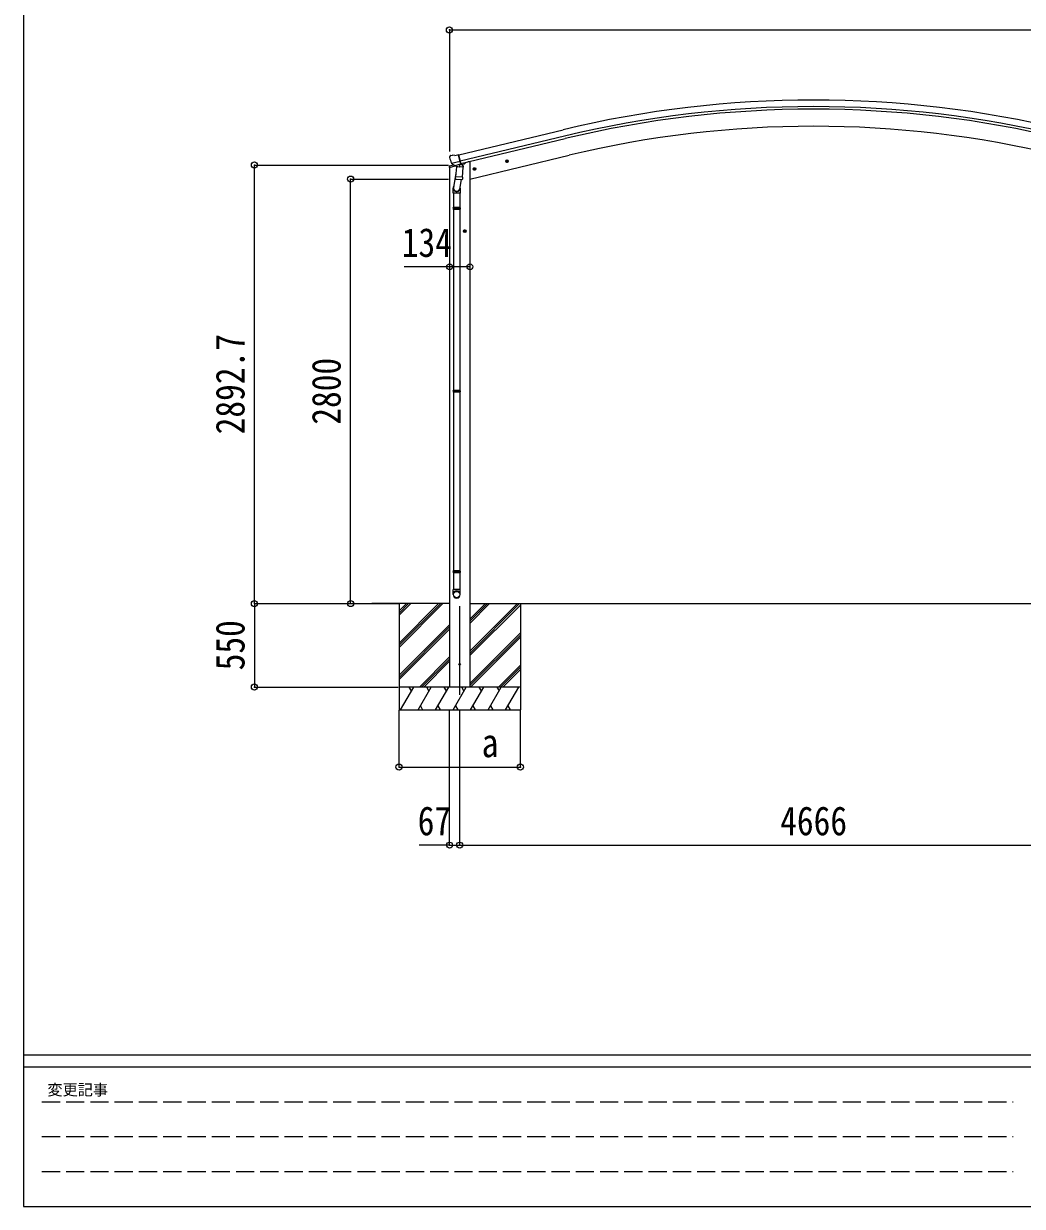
# Model space of a CAD drawing. Units: millimetres at full size, sheet at 1:40. Extents: x -11181 to 11305, y -7804 to 7716.
# Drawn here: x -11181 to -4596, y -7804 to -3 of the extents above; entities that cross this region are included whole.
import ezdxf
from ezdxf.enums import TextEntityAlignment as Align

# ---------------------------------------------------------------- set-up
doc = ezdxf.new("R2010")
doc.units = ezdxf.units.MM
doc.header["$LTSCALE"] = 40
doc.header["$PDMODE"] = 32
doc.header["$PDSIZE"] = 40
doc.linetypes.add('DASHED3', pattern=[4, 3, -1])
for name, color, linetype, lineweight in [('0-0_0', 7, 'Continuous', 9), ('0-1_本体', 4, 'Continuous', 9), ('0-2_部品', 7, 'Continuous', 9), ('0-8_PARTS2', 2, 'Continuous', 9), ('0-A_寸法', 6, 'Continuous', 9), ('F-0_240', 7, 'Continuous', 9)]:
    doc.layers.add(name, color=color, linetype=linetype, lineweight=lineweight)
doc.styles.add('ＭＳ ゴシック', font='')
doc.styles.get('ＭＳ ゴシック').set_extended_font_data('MS Gothic')

msp = doc.modelspace()

# ---------------------------------------------------------------- linework, layer by layer
at = {"layer": '0-0_0'}
for p, q in [((-8372.87, -3828.39), (-8885.08, -3828.4)), ((-8705.87, -3828.4), (-8705.87, -4528.4)), ((-8705.87, -4089.13), (-8445.14, -3828.4)), ((-8705.87, -4103.27), (-8430.99, -3828.4)), ((-8705.87, -4117.41), (-8416.85, -3828.4)), ((-8705.87, -3905.28), (-8628.98, -3828.4)), ((-8705.87, -3891.14), (-8643.13, -3828.4)), ((-8705.87, -3877), (-8657.26, -3828.4)), ((-8238.87, -3828.4), (-3706.85, -3828.4)), ((-8238.87, -4142.63), (-7924.64, -3828.4)), ((-8238.87, -4156.77), (-7910.49, -3828.4)), ((-8238.87, -3958.78), (-8108.48, -3828.4)), ((-8238.87, -3944.64), (-8122.63, -3828.4)), ((-8238.87, -3930.5), (-8136.77, -3828.4)), ((-8238.87, -4170.91), (-7905.87, -3837.91)), ((-7905.87, -3828.4), (-7905.87, -4528.4)), ((-8705.87, -4301.26), (-8372.87, -3968.26)), ((-8705.87, -4315.4), (-8372.87, -3982.4)), ((-8705.87, -4329.54), (-8372.87, -3996.55)), ((-8238.87, -4354.76), (-7905.87, -4021.76)), ((-8238.87, -4368.9), (-7905.87, -4035.9)), ((-8234.22, -4378.4), (-7905.87, -4050.04)), ((-8570.88, -4378.4), (-8372.87, -4180.39)), ((-8556.73, -4378.4), (-8372.87, -4194.53)), ((-8542.59, -4378.4), (-8372.87, -4208.68)), ((-8050.38, -4378.4), (-7905.87, -4233.89)), ((-8036.23, -4378.4), (-7905.87, -4248.03)), ((-8022.09, -4378.4), (-7905.87, -4262.18)), ((-7905.87, -4378.4), (-8705.87, -4378.4)), ((-8695.58, -4528.4), (-8608.97, -4378.4)), ((-8623.98, -4404.38), (-8638.98, -4378.4)), ((-8580.11, -4528.4), (-8493.5, -4378.4)), ((-8508.51, -4404.38), (-8523.51, -4378.4)), ((-8464.64, -4528.4), (-8378.03, -4378.4)), ((-8393.04, -4404.38), (-8408.04, -4378.4)), ((-8238.87, -4378.4), (-8372.87, -4378.4)), ((-8349.17, -4528.4), (-8262.56, -4378.4)), ((-8277.57, -4404.38), (-8292.57, -4378.4)), ((-8233.7, -4528.4), (-8147.09, -4378.4)), ((-8162.09, -4404.38), (-8177.1, -4378.4)), ((-8118.23, -4528.4), (-8031.62, -4378.4)), ((-8061.62, -4378.4), (-8046.62, -4404.38)), ((-8002.76, -4528.4), (-7916.15, -4378.4)), ((-8565.11, -4502.42), (-8550.11, -4528.4)), ((-8449.64, -4502.42), (-8434.64, -4528.4)), ((-8334.17, -4502.42), (-8319.17, -4528.4)), ((-8218.7, -4502.42), (-8203.7, -4528.4)), ((-8103.23, -4502.42), (-8088.23, -4528.4)), ((-7987.76, -4502.42), (-7972.76, -4528.4)), ((-8705.87, -4528.4), (-7905.87, -4528.4))]:
    msp.add_line(p, q, dxfattribs=at)
at = {"layer": '0-1_本体'}
for p, q in [((-8311.93, -868.15), (-7624.02, -702.99)), ((-7613.94, -744.97), (-8301.85, -910.12)), ((-8297.92, -926.49), (-7610.01, -761.33)), ((-8315.19, -868.93), (-8311.93, -868.15)), ((-8315.19, -868.93), (-8301.18, -927.27)), ((-8301.18, -927.27), (-8297.92, -926.49)), ((-8238.87, -915.4), (-8251.74, -915.4)), ((-8238.87, -1028.52), (-7583.63, -871.21)), ((-8238.87, -915.4), (-8238.87, -4378.4)), ((-8372.87, -951.68), (-8372.87, -4378.4))]:
    msp.add_line(p, q, dxfattribs=at)
for radius in [7073, 7029.83, 7013, 6900]:
    msp.add_arc((-5972.86, -7580.56), radius, 76.5, 103.5, dxfattribs=at)
at = {"layer": '0-2_部品'}
for p, q in [((-8373.31, -884.05), (-8373.03, -885.2)), ((-8346.1, -936), (-8373.03, -942.46)), ((-8369.09, -875.48), (-8372.95, -881.77)), ((-8365.99, -873.23), (-8352.81, -870.06)), ((-8359.26, -924.36), (-8301.75, -910.55)), ((-8342.4, -939.27), (-8358.78, -924.78)), ((-8338.25, -872.74), (-8351.51, -870.04)), ((-8338.25, -872.74), (-8312.32, -866.51)), ((-8337.33, -939.36), (-8300.62, -930.55)), ((-8306.58, -932.37), (-8307.6, -946.98)), ((-8300.62, -930.55), (-8299.1, -930.18)), ((-8297.54, -928.08), (-8296.6, -928.15)), ((-8296.6, -928.15), (-8283.28, -943.46)), ((-8292.84, -932.47), (-8274.61, -928.09)), ((-8270.78, -919.97), (-8270.78, -923.23)), ((-7984.39, -908.3), (-8003.84, -912.97)), ((-8001.41, -912.39), (-7999.28, -905.19)), ((-7996.24, -917.83), (-8001.41, -912.39)), ((-7999.28, -905.19), (-7991.98, -903.44)), ((-7991.78, -920.36), (-7996.45, -900.91)), ((-7991.98, -903.44), (-7986.81, -908.88)), ((-8375.33, -952.27), (-8332.41, -941.96)), ((-8375.33, -945.38), (-8375.33, -952.27)), ((-8330.81, -988.79), (-8346.72, -1084.96)), ((-8339.7, -939.84), (-8332.17, -938.03)), ((-8338.86, -939.73), (-8337.33, -939.36)), ((-8335.49, -939.59), (-8335.54, -940.33)), ((-8334.79, -941.37), (-8308.97, -947.81)), ((-8333.4, -1026.02), (-8332.53, -1013.56)), ((-8327.87, -946.72), (-8332.54, -1013.56)), ((-8286.85, -1016.75), (-8332.54, -1013.56)), ((-8282.18, -949.91), (-8327.87, -946.72)), ((-8326.09, -943.54), (-8326.32, -946.83)), ((-8286.85, -1016.75), (-8282.18, -949.91)), ((-8283.28, -943.46), (-8283.73, -949.81)), ((-8198.31, -959.66), (-8217.76, -964.33)), ((-8215.33, -963.75), (-8213.2, -956.55)), ((-8210.16, -969.19), (-8215.33, -963.75)), ((-8213.2, -956.55), (-8205.9, -954.8)), ((-8205.7, -971.72), (-8210.37, -952.27)), ((-8205.9, -954.8), (-8200.73, -960.24)), ((-8348.87, -1122.12), (-8348.87, -1087.77)), ((-8333.01, -1027.38), (-8333.01, -1027.38)), ((-8331.56, -1028.16), (-8289.86, -1031.08)), ((-8295.29, -1030.7), (-8306.02, -1094.28)), ((-8302.87, -1087.46), (-8302.87, -1122.12)), ((-8286.87, -1016.75), (-8287.75, -1029.45)), ((-8302.87, -1122.12), (-8348.87, -1122.12)), ((-8346.87, -1122.12), (-8346.87, -1216.12)), ((-8304.87, -1122.12), (-8304.87, -1216.12)), ((-8348.87, -1218.12), (-8347.87, -1216.12)), ((-8302.87, -1218.12), (-8348.87, -1218.12)), ((-8302.87, -1226.12), (-8348.87, -1226.12)), ((-8303.87, -1216.12), (-8347.87, -1216.12)), ((-8303.87, -1228.12), (-8347.87, -1228.12)), ((-8346.87, -1228.12), (-8346.87, -2422.46)), ((-8304.87, -1228.12), (-8304.87, -2422.46)), ((-8302.87, -1218.12), (-8303.87, -1216.12)), ((-8302.87, -1226.12), (-8303.87, -1228.12)), ((-8302.87, -1218.12), (-8302.87, -1226.12)), ((-8262.67, -1371.91), (-8282.67, -1371.91)), ((-8280.17, -1371.91), (-8276.42, -1365.41)), ((-8276.42, -1378.41), (-8280.17, -1371.91)), ((-8276.42, -1365.41), (-8268.91, -1365.41)), ((-8272.67, -1381.91), (-8272.67, -1361.91)), ((-8268.91, -1365.41), (-8265.16, -1371.91)), ((-8348.87, -2424.46), (-8347.87, -2422.46)), ((-8302.87, -2424.46), (-8348.87, -2424.46)), ((-8302.87, -2432.46), (-8348.87, -2432.46)), ((-8303.87, -2422.46), (-8347.87, -2422.46)), ((-8303.87, -2434.46), (-8347.87, -2434.46)), ((-8346.87, -2434.46), (-8346.87, -3612.5)), ((-8304.87, -2434.46), (-8304.87, -3612.5)), ((-8302.87, -2424.46), (-8303.87, -2422.46)), ((-8302.87, -2432.46), (-8303.87, -2434.46)), ((-8302.87, -2424.46), (-8302.87, -2432.46)), ((-8348.87, -3614.5), (-8347.87, -3612.5)), ((-8302.87, -3614.5), (-8348.87, -3614.5)), ((-8302.87, -3622.5), (-8348.87, -3622.5)), ((-8303.87, -3612.5), (-8347.87, -3612.5)), ((-8303.87, -3624.5), (-8347.87, -3624.5)), ((-8346.87, -3624.5), (-8346.87, -3734.5)), ((-8304.87, -3624.5), (-8304.87, -3734.5)), ((-8302.87, -3614.5), (-8303.87, -3612.5)), ((-8302.87, -3622.5), (-8303.87, -3624.5)), ((-8302.87, -3614.5), (-8302.87, -3622.5)), ((-8348.87, -3768.64), (-8348.87, -3734.5)), ((-8302.87, -3734.5), (-8348.87, -3734.5)), ((-8302.87, -3768.64), (-8302.87, -3734.5))]:
    msp.add_line(p, q, dxfattribs=at)
for points in [[(-8359.53, -923.78), (-8358.94, -924.63), (-8358.78, -924.78)], [(-8306.89, -931.96), (-8307.13, -932.11), (-8331.9, -938.06), (-8332.17, -938.03)], [(-8306.89, -931.96), (-8297.17, -929.63), (-8312.32, -866.51)], [(-7986.81, -908.88), (-7988.94, -916.08), (-7996.24, -917.83)], [(-8200.73, -960.24), (-8202.87, -967.44), (-8210.16, -969.19)], [(-8348.87, -1218.12), (-8348.87, -1226.12), (-8347.87, -1228.12)], [(-8265.16, -1371.91), (-8268.91, -1378.41), (-8276.42, -1378.41)], [(-8348.87, -2424.46), (-8348.87, -2432.46), (-8347.87, -2434.46)], [(-8348.87, -3614.5), (-8348.87, -3622.5), (-8347.87, -3624.5)]]:
    msp.add_lwpolyline(points, dxfattribs=at)
for centre, radius in [((-7994.11, -910.64), 8.5), ((-7994.11, -910.64), 7.7), ((-7994.11, -910.64), 6.5), ((-8208.03, -961.99), 8.5), ((-8208.03, -961.99), 7.7), ((-8208.03, -961.99), 6.5), ((-8272.67, -1371.91), 8.5), ((-8272.67, -1371.91), 7.7), ((-8272.67, -1371.91), 6.5)]:
    msp.add_circle(centre, radius, dxfattribs=at)
at = {"layer": '0-2_部品', "color": 4}
msp.add_circle((-8305.87, -4228.4), 5, dxfattribs=at)
at = {"layer": '0-2_部品'}
for centre, radius, start, end in [((-8176.23, -837.95), 202.4, 193.5, 205.09125), ((-8364.83, -878.09), 5, 103.5, 148.5), ((-8352.11, -872.98), 3, 78.5, 103.5), ((-8305.98, -932.46), 0.604, 100.59842, 172.20595), ((-8299.21, -929.7), 0.5, 283.5, 318.76246), ((-8275.78, -923.23), 5, 283.5, 0), ((-8372.33, -945.38), 3, 103.5, 180), ((-8338.97, -939.24), 0.5, 248.23754, 283.5), ((-8335.99, -939.56), 0.5, 356, 103.5), ((-8334.54, -940.4), 1, 176, 256), ((-8308.62, -946.84), 1.03, 250.03897, 351.96569), ((-8318.87, -1087.77), 30, 177.45142, 180), ((-8331.46, -1026.19), 1.95, 175.04017, 217.47766), ((-8331.42, -1026.16), 2, 217.40962, 266), ((-8289.72, -1029.08), 2, 266, 349.46843)]:
    msp.add_arc(centre, radius, start, end, dxfattribs=at)
for centre, major_axis, ratio, start_param, end_param in [((-8370.39, -883.34), (-1.57, -2.57), 0.99628, 4.712389, 5.4996506), ((-8340.42, -937.01), (-0.73, -2.92), 0.997631, 5.8041905, 6.6006116), ((-8340.36, -936.79), (2.63, 3.16), 0.650902, 4.0958226, 4.1686332), ((-8340.39, -936.91), (-0.73, -2.92), 0.997631, 0.3902369, 0.4789948), ((-8325.87, -1087.46), (23, 0), 0.996195, 2.5560258, 6.5663028), ((-8325.87, -1087.46), (21, 0), 0.996195, 2.9349147, 5.9512394), ((-8325.87, -3766.89), (-23, 0), 0.996195, 3.1415927, 6.2831853), ((-8325.87, -3768.64), (-23, 0), 0.996195, 3.1415927, 6.2831853), ((-8325.87, -3768.64), (0, -23.43), 0.981806, 4.712389, 7.8539816)]:
    msp.add_ellipse(centre, major_axis=major_axis, ratio=ratio, start_param=start_param, end_param=end_param, dxfattribs=at)
msp.add_ellipse((-8325.87, -3768.64), major_axis=(21, 0), ratio=0.996195, dxfattribs=at)
at = {"layer": '0-8_PARTS2', "color": 6}
msp.add_line((-8373.37, -44.52), (-3572.35, -44.52), dxfattribs=at)
at = {"layer": '0-8_PARTS2'}
msp.add_line((-8305.87, -4429.34), (-8305.87, -3845.39), dxfattribs=at)
at = {"layer": '0-A_寸法'}
for p, q in [((-8373.37, -44.52), (-8373.37, -846.85)), ((-9659.15, -935.7), (-8380.32, -935.7)), ((-9659.15, -3828.4), (-9659.15, -935.7)), ((-9025.44, -1028.42), (-8380.32, -1028.42)), ((-9025.44, -3828.4), (-9025.44, -1028.42)), ((-8372.87, -1607.15), (-8672.87, -1607.15)), ((-8238.87, -1607.15), (-8372.87, -1607.15)), ((-9659.15, -3828.4), (-9659.15, -4378.4)), ((-9659.15, -3828.4), (-8712.88, -3828.4)), ((-9659.15, -3828.4), (-8710.13, -3828.4)), ((-9025.44, -3828.4), (-8712.88, -3828.4)), ((-9659.15, -4378.4), (-8711.16, -4378.4)), ((-8705.87, -4906.3), (-8705.87, -4531.89)), ((-8372.87, -5421.29), (-8372.87, -4531.89)), ((-8305.87, -5421.29), (-8305.87, -4531.89)), ((-7905.87, -4906.3), (-7905.87, -4531.89)), ((-8705.87, -4906.3), (-7905.87, -4906.3)), ((-8372.87, -5421.29), (-8572.87, -5421.29)), ((-8372.87, -5421.29), (-8305.87, -5421.29)), ((-8305.87, -5421.29), (-3639.85, -5421.29))]:
    msp.add_line(p, q, dxfattribs=at)
for p in [(-8373.37, -44.52), (-9659.15, -935.7), (-9025.44, -1028.42), (-8372.87, -1607.15), (-8238.87, -1607.15), (-9659.15, -3828.4), (-9025.44, -3828.4), (-9659.15, -4378.4), (-8705.87, -4906.3), (-7905.87, -4906.3), (-8372.87, -5421.29), (-8305.87, -5421.29)]:
    msp.add_point(p, dxfattribs=at)
at = {"layer": 'F-0_240', "color": 5}
for p, q in [((-11180.61, 7716.46), (-11180.61, -7803.54)), ((-11180.61, -6803.54), (10739.39, -6803.54)), ((-11180.61, -6883.54), (7183.72, -6883.54)), ((-11180.61, -7803.54), (10739.39, -7803.54))]:
    msp.add_line(p, q, dxfattribs=at)
at = {"layer": 'F-0_240', "color": 4, "linetype": 'DASHED3'}
for p, q in [((-11060.61, -7113.54), (-4656.28, -7113.54)), ((-11060.61, -7343.54), (-4656.28, -7343.54)), ((-11060.61, -7573.54), (-4656.28, -7573.54))]:
    msp.add_line(p, q, dxfattribs=at)

# ---------------------------------------------------------------- texts
at = {"layer": '0-A_寸法', "color": 7, "style": 'ＭＳ ゴシック', "width": 0.85}
for s, p in [('134', (-8687.87, -1599.15)), ('a', (-8160.87, -4898.3)), ('67', (-8582.87, -5413.29)), ('4666', (-6192.86, -5413.29))]:
    msp.add_text(s, height=190.6, dxfattribs=at).set_placement(p, align=Align.BOTTOM_LEFT)
for s, p in [('2892.7', (-9667.15, -2712.05)), ('2800', (-9033.44, -2648.41)), ('550', (-9667.15, -4268.4))]:
    msp.add_text(s, height=190.6, rotation=90, dxfattribs=at).set_placement(p, align=Align.BOTTOM_LEFT)
at = {"layer": 'F-0_240', "style": 'ＭＳ ゴシック'}
msp.add_text('変更記事', height=73.31, dxfattribs=at).set_placement((-11024.31, -7093.54), align=Align.BOTTOM_LEFT)

doc.saveas('drawing.dxf')
